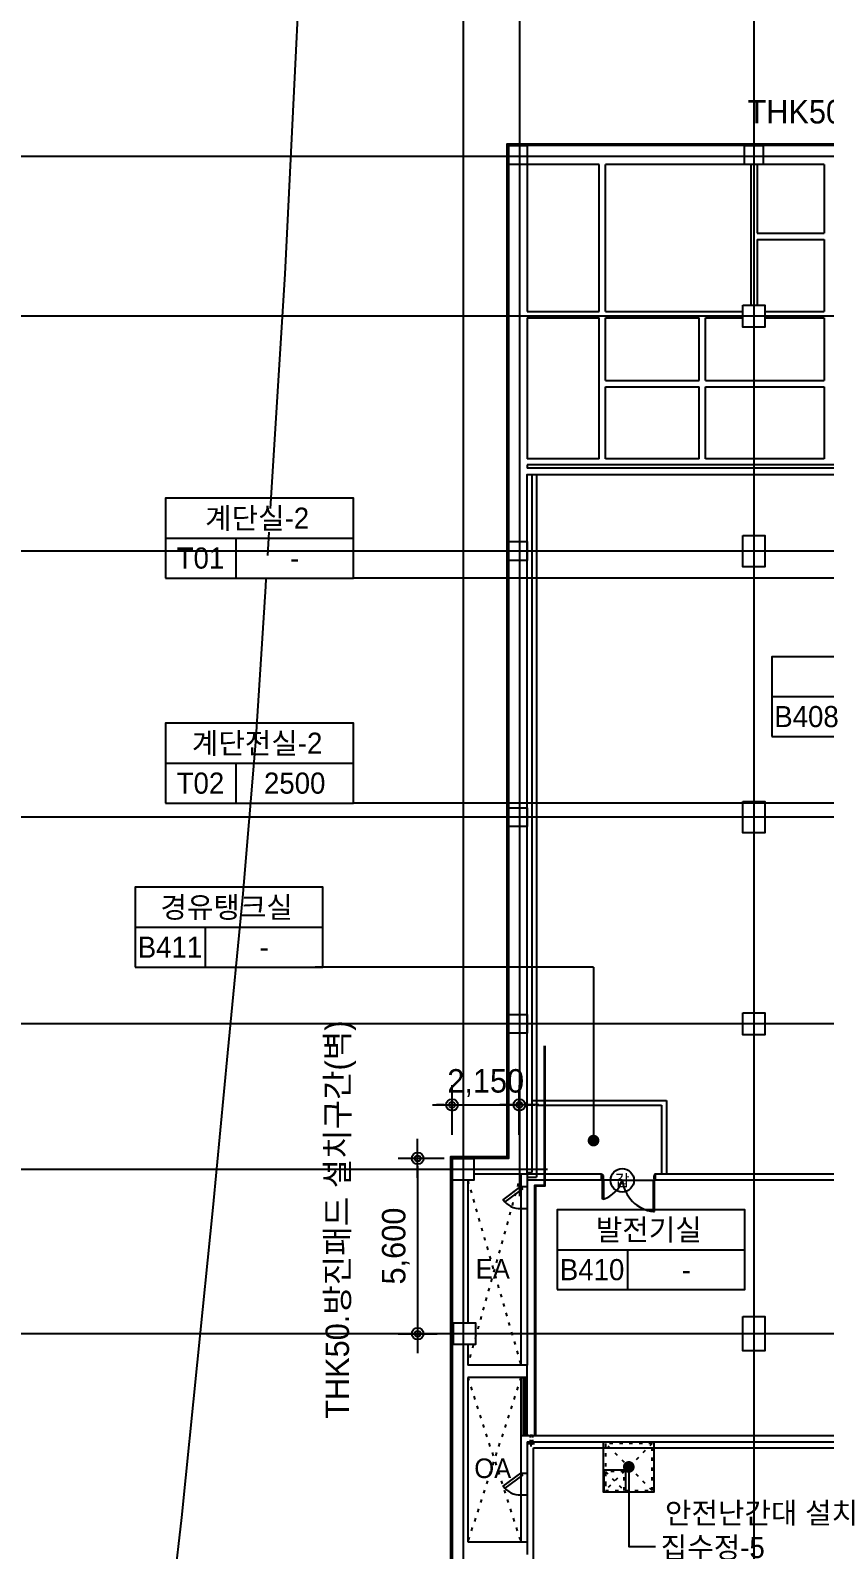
# Model space of a CAD drawing. Header units: metres. Extents: x 630750 to 860239, y 578133 to 726633.
# Drawn here: x 665672 to 691065, y 652414 to 700941 of the extents above; entities that cross this region are included whole.
import ezdxf
from ezdxf.enums import TextEntityAlignment as Align

# ---------------------------------------------------------------- set-up
doc = ezdxf.new("R2010")
doc.units = ezdxf.units.M
doc.header["$LTSCALE"] = 300
for name, pattern in [('Dashed', [0.75, 0.5, -0.25]), ('H2', [0.5, 0.25, -0.25]), ('HIDDEN', [2, 1, -1]), ('HIDDEN-1', [1.4, 0.35, -0.7, 0.35]), ('SITE$0$ACAD$0$DASHED', [19.05, 12.7, -6.35]), ('SITE$0$PROPERTY', [37.5, 25, -2.5, 2.5, -2.5, 2.5, -2.5])]:
    doc.linetypes.add(name, pattern=pattern)
doc.layers.get('Defpoints').update_dxf_attribs({"color": 8})
for name, color, linetype in [('A-CEN-1', 1, 'Continuous'), ('A-CON', 2, 'Continuous'), ('A-DIM', 7, 'Continuous'), ('A-DOR', 4, 'Continuous'), ('A-ELE-9', 9, 'Continuous'), ('A-ELE4', 4, 'Continuous'), ('A-HAT-1', 9, 'Continuous'), ('A-HAT-2', 8, 'Continuous'), ('A-ROM', 7, 'Continuous'), ('A-SYM1', 7, 'Continuous'), ('A-TRENCH', 4, 'Continuous'), ('A-TXT-S', 3, 'Continuous'), ('A-WAL-BLK', 3, 'Continuous'), ('A-WALL-CONC', 2, 'Continuous'), ('DIM', 7, 'Continuous'), ('DOR', 4, 'Continuous'), ('PLAN', 251, 'Continuous'), ('REV(20121213)', 7, 'Continuous'), ('SITE$0$C-PROP', 72, 'SITE$0$ACAD$0$DASHED'), ('블럭', 7, 'Continuous')]:
    doc.layers.add(name, color=color, linetype=linetype)
doc.styles.add('TEXT', font='')
doc.styles.add('TEXT(돋음)', font='')
doc.styles.add('돋움', font='')
doc.styles.get('TEXT').set_extended_font_data('DotumChe')
doc.styles.get('TEXT(돋음)').set_extended_font_data('Dotum')
doc.styles.get('돋움').set_extended_font_data('Dotum')
doc.dimstyles.new('DIM250', dxfattribs={"dimscale": 250, "dimtxt": 3, "dimasz": 1, "dimexe": 2, "dimexo": 3, "dimgap": 1, "dimtad": 1, "dimdec": 0, "dimzin": 0, "dimdsep": 46, "dimlunit": 6, "dimtxsty": 'TEXT(돋음)', "dimblk": 'Z_DOT', "dimcen": 2.5, "dimdle": 2, "dimclrd": 256, "dimclre": 256, "dimclrt": 3, "dimadec": 0, "dimazin": 0, "dimtfac": 1, "dimtdec": 0, "dimtix": 1, "dimtmove": 2, "dimatfit": 3, "dimldrblk": 'Z_DOT', "dimfxl": 1, "dimtolj": 1, "dimtzin": 0, "dimarcsym": 0})

# ---------------------------------------------------------------- blocks, each defined once
blk = doc.blocks.new('sym-rom')
at = {"color": 0, "linetype": 'ByBlock'}
for p, q in [((0, 5.1), (24, 5.1)), ((9, 0), (9, 5.1))]:
    blk.add_line(p, q, dxfattribs=at)
blk.add_lwpolyline([(0, 0), (24, 0), (24, 10.2), (0, 10.2)], close=True, dxfattribs=at)
blk = doc.blocks.new('Z_DOT')
at = {"layer": 'DIM', "color": 7}
for p, q in [((0, -2.5), (0, 2.5)), ((-2.5, 0), (2.5, 0))]:
    blk.add_line(p, q, dxfattribs=at)
for radius in [0.75, 0.375]:
    blk.add_circle((0, 0), radius, dxfattribs=at)
blk = doc.blocks.new('*D114')
at = {"layer": 'A-DIM', "lineweight": -2, "transparency": 16777216}
for p, q in [((679154, 665660), (679154, 667119)), ((681304, 665660), (681304, 667119)), ((678904, 666619), (678654, 666619)), ((679154, 666619), (681304, 666619)), ((681554, 666619), (681804, 666619))]:
    blk.add_line(p, q, dxfattribs=at)
at = {"layer": 'Defpoints', "color": 0, "transparency": 16777216}
for p in [(681304, 666619), (679154, 664910), (681304, 664910)]:
    blk.add_point(p, dxfattribs=at)
at = {"layer": 'A-DIM', "lineweight": -2, "transparency": 16777216, "xscale": 250, "yscale": 250, "zscale": 250}
blk.add_blockref('Z_DOT', (679154, 666619), dxfattribs=at)
at = {"layer": 'A-DIM', "lineweight": -2, "transparency": 16777216, "xscale": 250, "yscale": 250, "zscale": 250, "rotation": 180}
blk.add_blockref('Z_DOT', (681304, 666619), dxfattribs=at)
at = {"layer": 'A-DIM', "color": 3, "transparency": 16777216, "insert": (680229, 667317), "char_height": 750, "attachment_point": 5, "style": 'TEXT(돋음)'}
blk.add_mtext('\\A1;2,150', dxfattribs=at)
blk = doc.blocks.new('*D115')
at = {"layer": 'A-DIM', "lineweight": -2, "transparency": 16777216}
for p, q in [((678897, 664910), (677554, 664910)), ((678054, 664660), (678054, 659560)), ((678897, 659310), (677554, 659310))]:
    blk.add_line(p, q, dxfattribs=at)
at = {"layer": 'Defpoints', "color": 0, "transparency": 16777216}
for p in [(679647, 664910), (678054, 659310), (679647, 659310)]:
    blk.add_point(p, dxfattribs=at)
at = {"layer": 'A-DIM', "lineweight": -2, "transparency": 16777216, "xscale": 250, "yscale": 250, "zscale": 250}
for p, rotation in [((678054, 664910), 90), ((678054, 659310), 270)]:
    blk.add_blockref('Z_DOT', p, dxfattribs=dict(at, rotation=rotation))
at = {"layer": 'A-DIM', "color": 3, "transparency": 16777216, "insert": (677356, 662110), "char_height": 750, "attachment_point": 5, "rotation": 90, "style": 'TEXT(돋음)'}
blk.add_mtext('\\A1;5,600', dxfattribs=at)
blk = doc.blocks.new('erhe')
at = {"layer": 'PLAN', "color": 4}
for p, q in [((502804, -458476), (502804, -458326)), ((502804, -458526), (502804, -458326)), ((502834, -458326), (502834, -458371)), ((502834, -458371), (502849, -458371)), ((502849, -458481), (502834, -458481)), ((502834, -458481), (502834, -458526)), ((502834, -459126), (502834, -458526)), ((502849, -458371), (502849, -458481)), ((502864, -459126), (502864, -458526)), ((502864, -458526), (502864, -459126)), ((504464, -459526), (504464, -458526)), ((504464, -458526), (504464, -459526)), ((504494, -458371), (504479, -458371)), ((504479, -458371), (504479, -458481)), ((504479, -458481), (504494, -458481)), ((504494, -458326), (504494, -458371)), ((504494, -458481), (504494, -458526)), ((504494, -459526), (504494, -458526)), ((504524, -458526), (504524, -458326))]:
    blk.add_line(p, q, dxfattribs=at)
for centre, radius, start, end in [((502581, -458244), 927, 287.7567, 342.2433), ((504601, -458389), 1145, 186.8792, 263.1208)]:
    blk.add_arc(centre, radius, start, end, dxfattribs=at)
at = {"layer": 'REV(20121213)', "color": 4}
for p, q in [((502804, -458326), (502834, -458326)), ((502804, -458526), (502834, -458526)), ((502864, -458526), (502864, -459126)), ((504524, -458526), (504464, -458526)), ((504524, -458326), (504494, -458326)), ((502864, -459126), (502834, -459126)), ((504464, -459526), (504494, -459526))]:
    blk.add_line(p, q, dxfattribs=at)
at = {"layer": 'REV(20121213)', "color": 255}
for q in [(502819, -458526), (504464, -458526)]:
    blk.add_line((503464, -458526), q, dxfattribs=at)

msp = doc.modelspace()

# ---------------------------------------------------------------- linework, layer by layer
at = {"layer": 'A-CEN-1', "linetype": 'Continuous'}
for p, q in [((679504.4, 708258.8), (679504.4, 617507.5)), ((681304.4, 708258.8), (681304.4, 663699.2)), ((688804.4, 708258.8), (688804.4, 632129.2)), ((796986.4, 696910.2), (657202.6, 696910.2)), ((796986.4, 691810.2), (657202.6, 691810.2)), ((796986.4, 684310.2), (657202.6, 684310.2)), ((796986.4, 675810.2), (657202.6, 675810.2)), ((796986.4, 669210.2), (657202.6, 669210.2)), ((682204.4, 664560.2), (657202.6, 664560.2)), ((796986.4, 659310.2), (657202.6, 659310.2)), ((681583.5, 655803.6), (681786.4, 655803.6)), ((681684.9, 655702.1), (681684.9, 655905.1))]:
    msp.add_line(p, q, dxfattribs=at)
for centre in [(681314.4, 663928), (681314.4, 654781)]:
    msp.add_arc(centre, 622, 212.75858, 273.68708, dxfattribs=at)
at = {"layer": 'A-CON'}
for points in [[(680954.4, 697260.2), (681554.4, 697260.2), (681554.4, 696660.2), (680954.4, 696660.2)], [(688504.4, 697260.2), (689104.4, 697260.2), (689104.4, 696660.2), (688504.4, 696660.2)], [(688454.4, 692160.2), (689154.4, 692160.2), (689154.4, 691460.2), (688454.4, 691460.2)], [(688454.4, 684810.2), (689154.4, 684810.2), (689154.4, 683810.2), (688454.4, 683810.2)], [(680954.4, 684610.2), (681554.4, 684610.2), (681554.4, 684010.2), (680954.4, 684010.2)], [(680954.4, 676110.2), (681554.4, 676110.2), (681554.4, 675510.2), (680954.4, 675510.2)], [(688454.4, 676310.2), (689154.4, 676310.2), (689154.4, 675310.2), (688454.4, 675310.2)], [(680954.4, 669510.2), (681554.4, 669510.2), (681554.4, 668910.2), (680954.4, 668910.2)], [(688454.4, 669560.2), (689154.4, 669560.2), (689154.4, 668860.2), (688454.4, 668860.2)], [(679154.4, 664910.5), (679854.4, 664910.5), (679854.4, 664210.5), (679154.4, 664210.5)], [(679204.4, 659660.2), (679904.4, 659660.2), (679904.4, 658960.2), (679204.4, 658960.2)], [(688454.4, 659860.2), (689154.4, 659860.2), (689154.4, 658760.2), (688454.4, 658760.2)]]:
    msp.add_lwpolyline(points, close=True, dxfattribs=at)
at = {"layer": 'A-CON', "color": 3}
msp.add_lwpolyline([(683999.5, 655860.1), (685609.4, 655860.1), (685609.4, 654250.2), (683999.5, 654250.2)], close=True, dxfattribs=at)
at = {"layer": 'A-DIM', "color": 6, "linetype": 'HIDDEN', "const_width": 50}
msp.add_lwpolyline([(707954.4, 697285.2), (680929.4, 697285.2), (680929.4, 664935.2), (679129.4, 664935.2), (679129.4, 637435.2), (674129.4, 637435.2), (674129.4, 628364.9), (679129.4, 626847.7), (679129.4, 621141.5), (707947.1, 612397)], dxfattribs=at)
msp.add_lwpolyline([(707954.4, 697285.2), (680929.4, 697285.2), (680929.4, 664935.2), (679129.4, 664935.2), (679129.4, 637435.2), (674129.4, 637435.2), (674129.4, 628364.9), (679129.4, 626847.7), (679129.4, 621141.5), (707947.1, 612397)], dxfattribs=at)
at = {"layer": 'A-DOR'}
for p, q in [((681464.4, 657865.2), (681464.4, 656105.2)), ((681524.4, 657865.2), (681524.4, 656105.2))]:
    msp.add_line(p, q, dxfattribs=at)
for points in [[(681354.4, 664007.2), (681401.9, 663942.9), (680838.8, 663527), (680791.3, 663591.4)], [(681554.4, 657910.2), (681434.4, 657910.2), (681434.4, 657865.2), (681554.4, 657865.2), (681554.4, 657865.2), (681554.4, 657865.2)], [(681554.4, 656060.2), (681434.4, 656060.2), (681434.4, 656105.2), (681554.4, 656105.2), (681554.4, 656105.2), (681554.4, 656105.2)], [(681354.4, 654860.2), (681401.9, 654795.9), (680838.8, 654380), (680791.3, 654444.4)]]:
    msp.add_lwpolyline(points, close=True, dxfattribs=at)
at = {"layer": 'A-ELE-9', "linetype": 'H2'}
for p, q in [((681647.4, 656070.2), (681722.4, 656070.2)), ((681647.4, 656070.2), (681647.4, 655803.6)), ((681722.4, 656070.2), (681722.4, 655803.6))]:
    msp.add_line(p, q, dxfattribs=at)
at = {"layer": 'A-ELE-9', "linetype": 'HIDDEN-1'}
for p, q in [((685554.4, 655805.2), (684054.4, 654305.2)), ((685554.4, 654305.2), (684054.4, 655805.2)), ((684654.4, 654905.2), (684054.4, 654905.2)), ((684054.4, 654905.2), (684654.4, 654305.2)), ((684054.4, 654905.2), (684054.4, 654305.2)), ((684654.4, 654305.2), (684654.4, 654905.2)), ((684054.4, 654305.2), (684654.4, 654305.2))]:
    msp.add_line(p, q, dxfattribs=at)
msp.add_lwpolyline([(684054.4, 654305.2), (685554.4, 654305.2), (685554.4, 655805.2), (684054.4, 655805.2)], close=True, dxfattribs=at)
at = {"layer": 'A-ELE-9', "linetype": 'H2'}
msp.add_arc((681684.9, 655803.6), 37.5, 180, 0, dxfattribs=at)
at = {"layer": 'A-ELE4'}
for p, q in [((684704.4, 654955.2), (684004.4, 654955.2)), ((684004.4, 654955.2), (684004.4, 654255.2)), ((684704.4, 654255.2), (684704.4, 654955.2)), ((684004.4, 654255.2), (684704.4, 654255.2))]:
    msp.add_line(p, q, dxfattribs=at)
at = {"layer": 'A-HAT-1', "color": 8, "linetype": 'HIDDEN-1'}
for p, q in [((681354.4, 664410.2), (679654.4, 658310.2)), ((679654.4, 664210.3), (681354.4, 658310.2)), ((679654.4, 657910.2), (681354.4, 652660.2)), ((681354.4, 657910.2), (679654.4, 652660.2))]:
    msp.add_line(p, q, dxfattribs=at)
at = {"layer": 'A-HAT-2'}
msp.add_lwpolyline([(707954.4, 697260.2), (707954.4, 697310.2), (680904.4, 697310.2), (680904.4, 664960.2), (679104.4, 664960.2), (679104.4, 637460.2), (674104.4, 637460.2), (674104.4, 628346.4), (679104.4, 626829.2), (679104.4, 623171.6)], dxfattribs=at)
msp.add_lwpolyline([(707954.4, 697260.2), (707954.4, 697310.2), (680904.4, 697310.2), (680904.4, 664960.2), (679104.4, 664960.2), (679104.4, 637460.2), (674104.4, 637460.2), (674104.4, 628346.4), (679104.4, 626829.2), (679104.4, 623171.6)], dxfattribs=at)
at = {"layer": 'A-ROM', "color": 7}
for p, q in [((675997.8, 683456.9), (699174.7, 683456.9)), ((675997.8, 676268.2), (699174.7, 676268.2)), ((683676.3, 671019.5, 0), (683676.3, 665479.7, 0))]:
    msp.add_line(p, q, dxfattribs=at)
at = {"layer": 'A-ROM', "color": 7, "elevation": 0}
msp.add_lwpolyline([(683676.3, 671019.5), (674781.4, 671019.5)], dxfattribs=at)
at = {"layer": 'A-ROM', "color": 7, "const_width": 187.5, "elevation": 0}
msp.add_lwpolyline([(683582.5, 665479.7, -1), (683770, 665479.7, -1)], format="xyb", close=True, dxfattribs=at)
at = {"layer": 'A-SYM1'}
msp.add_lwpolyline([(707954.4, 697260.2, 0, 250, 0), (707367.4, 697727.1, 0, 0, 0), (704208.3, 700260.2, 0, 0, 0), (677954.4, 700260.2, 0, 0, 0), (677954.4, 672527.8, 0, 0, 0), (676154.4, 672527.8, 0, 0, 0), (676154.4, 640410.2, 0, 0, 0), (671854.4, 640410.2, 0, 0, 0), (671854.4, 618916.5, 0, 0, 0), (701584.1, 609871.8, 0, 0, 0), (707257.1, 612144.7, 250, 0, 0), (707954.4, 612420.9, 0, 0, 0)], format="xyseb", dxfattribs=at)
at = {"layer": 'A-TRENCH'}
for p, q in [((681754.4, 638860.2), (681754.4, 655660.2)), ((681754.4, 655660.2), (695577.9, 655660.2))]:
    msp.add_line(p, q, dxfattribs=at)
msp.add_lwpolyline([(681804.4, 656060.2), (681804.4, 664060.2), (682104.4, 664060.2), (682104.4, 668510.2)], dxfattribs=at)
at = {"layer": 'A-TRENCH', "color": 8}
msp.add_lwpolyline([(681829.4, 656060.2), (681829.4, 664035.2), (682129.4, 664035.2), (682129.4, 668510.2)], dxfattribs=at)
msp.add_circle((681684.9, 655803.6), 37.5, dxfattribs=at)
at = {"layer": 'A-WAL-BLK'}
for p, q in [((681704.4, 686760.2), (681704.4, 664460.2)), ((681854.4, 686760.2), (681854.4, 664310.2)), ((681704.4, 666760.5), (686004.4, 666760.2)), ((681854.4, 666610.2), (685854.4, 666610.2)), ((685854.4, 666610.2), (685854.4, 664410.2)), ((686004.4, 666760.2), (686004.4, 664410.2)), ((681354.4, 664410.2), (681354.4, 664007.2)), ((681554.4, 664460.2), (681704.4, 664460.2)), ((681554.4, 664410.2), (681554.4, 664007.2)), ((683934.5, 664410.2), (681554.4, 664410.2)), ((691704.4, 664410.2), (685654.4, 664410.2)), ((687504.4, 664410.2), (686004.4, 664410.2)), ((690554.4, 664410.2), (687504.4, 664410.2)), ((681354.4, 664007.2), (681554.4, 664007.2)), ((681554.4, 664310.2), (681854.4, 664310.2)), ((683934.5, 664210.2), (681554.4, 664210.2)), ((691704.4, 664210.2), (685654.4, 664210.2)), ((690554.4, 664210.2), (687304.4, 664210.2)), ((681354.4, 663307.2), (681354.4, 658310.2)), ((681354.4, 663307.2), (681554.4, 663307.2)), ((681554.4, 663307.2), (681554.4, 658310.2)), ((681354.4, 657910.2), (681354.4, 657910.2)), ((681354.4, 657910.2), (681554.4, 657910.2)), ((681554.4, 657910.2), (681554.4, 657910.2)), ((681354.4, 656060.2), (681554.4, 656060.2)), ((681354.4, 656060.2), (681354.4, 652660.2)), ((681554.4, 656060.2), (692654.4, 656060.2)), ((681554.4, 656060.2), (681554.4, 656060.2)), ((681554.4, 655860.2), (692654.4, 655860.2)), ((681554.4, 655860.2), (681554.4, 654860.2)), ((681354.4, 654860.2), (681554.4, 654860.2)), ((681354.4, 654160.2), (681554.4, 654160.2)), ((681554.4, 654160.2), (681554.4, 652610.2))]:
    msp.add_line(p, q, dxfattribs=at)
at = {"layer": 'A-WALL-CONC'}
for p, q in [((681554.4, 696660.2), (681554.4, 691960.2)), ((683854.4, 696660.2), (681554.4, 696660.2)), ((683854.4, 691960.2), (683854.4, 696660.2)), ((691054.4, 696660.2), (684054.4, 696660.2)), ((684054.4, 691960.2), (684054.4, 696660.2)), ((688704.4, 696660.2), (688704.4, 692160.2)), ((688904.4, 696660.2), (688904.4, 694460.2)), ((691054.4, 696660.2), (691054.4, 694460.2)), ((688904.4, 694460.2), (691054.4, 694460.2)), ((688904.4, 694260.2), (688904.4, 692160.2)), ((688904.4, 694260.2), (691054.4, 694260.2)), ((691054.4, 694260.2), (691054.4, 691960.2)), ((681554.4, 691960.2), (683854.4, 691960.2)), ((681554.4, 691760.2), (681554.4, 687260.2)), ((681554.4, 691760.2), (683854.4, 691760.2)), ((683854.4, 687260.2), (683854.4, 691760.2)), ((684054.4, 691960.2), (688454.4, 691960.2)), ((684054.4, 691760.2), (687054.4, 691760.2)), ((684054.4, 689760.2), (684054.4, 691760.2)), ((687054.4, 689760.2), (687054.4, 691760.2)), ((687254.4, 691760.2), (688454.4, 691760.2)), ((687254.4, 689760.2), (687254.4, 691760.2)), ((689154.4, 691960.2), (691054.4, 691960.2)), ((689154.4, 691760.2), (691054.4, 691760.2)), ((691054.4, 691760.2), (691054.4, 689760.2)), ((684054.4, 689760.2), (687054.4, 689760.2)), ((687254.4, 689760.2), (691054.4, 689760.2)), ((684054.4, 687260.2), (684054.4, 689560.2)), ((684054.4, 689560.2), (687054.4, 689560.2)), ((687054.4, 687260.2), (687054.4, 689560.2)), ((687254.4, 687260.2), (687254.4, 689560.2)), ((687254.4, 689560.2), (691054.4, 689560.2)), ((691054.4, 689560.2), (691054.4, 687260.2)), ((683854.4, 687260.2), (681554.4, 687260.2)), ((687054.4, 687260.2), (684054.4, 687260.2)), ((691054.4, 687260.2), (687254.4, 687260.2)), ((681554.4, 687060.2), (681554.4, 686960.2)), ((706304.4, 687060.2), (681554.4, 687060.2)), ((706304.4, 686960.2), (681554.4, 686960.2)), ((679154.4, 664910.2), (679154.4, 637410.2)), ((680954.4, 664910.2), (679154.4, 664910.2)), ((679554.4, 664910.2), (679554.4, 664910.3)), ((681554.4, 664410.2), (679854.4, 664410.2)), ((679654.4, 664210.3), (679654.4, 659660.2)), ((679654.4, 658960.2), (679654.4, 658310.2)), ((679654.4, 657910.2), (679654.4, 652660.2)), ((679654.4, 654545.4), (679654.4, 652860.2)), ((679654.4, 652660.2), (681554.4, 652660.2)), ((681554.4, 652660.2), (681554.4, 652260.2))]:
    msp.add_line(p, q, dxfattribs=at)
at = {"layer": 'A-WALL-CONC', "color": 2, "linetype": 'Dashed', "ltscale": 100}
for p, q in [((681554.4, 658310.2), (679654.4, 658310.2)), ((681554.4, 657910.2), (681554.4, 658310.2)), ((681554.4, 657910.2), (679654.4, 657910.2))]:
    msp.add_line(p, q, dxfattribs=at)
at = {"layer": 'A-WALL-CONC'}
for points in [[(770804.4, 697260.2), (680954.4, 697260.2), (680954.4, 664910.2), (679154.4, 664910.2), (679154.4, 656860.2)], [(681554.4, 664410.2), (681554.4, 664410.2), (681554.4, 686760.2), (706504.4, 686760.2), (706504.4, 691660.2)]]:
    msp.add_lwpolyline(points, dxfattribs=at)
at = {"layer": 'DIM', "const_width": 187.5}
msp.add_lwpolyline([(684804.4, 654961.5, -1), (684804.4, 655149, -1)], format="xyb", close=True, dxfattribs=at)
at = {"layer": 'DIM'}
msp.add_lwpolyline([(684804.4, 655055.2), (684804.4, 652517), (685656.9, 652517)], dxfattribs=at)
at = {"layer": 'DOR', "color": 9}
for p, q in [((681354.4, 664007.2), (681354.4, 663307.2)), ((681554.4, 664007.2), (681554.4, 663307.2)), ((681354.4, 657910.2), (681354.4, 656060.2)), ((681354.4, 654860.2), (681354.4, 654160.2)), ((681554.4, 654860.2), (681554.4, 654160.2))]:
    msp.add_line(p, q, dxfattribs=at)
for points in [[(681434.4, 656105.2), (681434.4, 657865.2)], [(681554.4, 656105.2), (681554.4, 657865.2)]]:
    msp.add_lwpolyline(points, dxfattribs=at)
at = {"layer": 'SITE$0$C-PROP', "color": 9, "linetype": 'SITE$0$PROPERTY'}
msp.add_lwpolyline([(730433.6, 705286.8), (674329.2, 703642.4), (674122.7, 699645.9), (673805.2, 693151.2), (673190.3, 683179.8), (672870, 678203.3), (672451.2, 673246.7), (671978.7, 668285.7), (671502.5, 663346.8), (671004.3, 658404.2), (670500.2, 653442.6), (669929.2, 648501.5), (669219.5, 642567.2), (668619.8, 637635), (667985.6, 632692.5), (667258.7, 627789), (666532.6, 622853.9), (717060.7, 607496.5)], dxfattribs=at)
at = {"layer": '블럭', "color": 1}
msp.add_circle((684594.4, 664210.2), 375, dxfattribs=at)
msp.add_circle((684594.4, 664210.2), 375, dxfattribs=at)

# ---------------------------------------------------------------- block references
at = {"layer": 'A-DOR'}
msp.add_blockref('erhe', (181130.4, 1122736.6), dxfattribs=at)
at = {"layer": 'A-ROM', "color": 7, "xscale": 250, "yscale": 250, "zscale": 250}
for p in [(669997.8, 683448.4), (689372.6, 678385.6), (669997.8, 676259.7), (669022.4, 671019.5, 0), (682518, 660719)]:
    msp.add_blockref('sym-rom', p, dxfattribs=at)

# ---------------------------------------------------------------- texts
at = {"layer": 'A-ROM', "color": 3, "style": '돋움'}
for s, p in [('계단실-2', (672922.4, 685360.9)), ('T01', (671109.9, 684085.9)), ('-', (674122.8, 684085.9)), ('B408', (690484.8, 679023.1)), ('계단전실-2', (672922.4, 678172.2)), ('T02', (671109.9, 676897.2)), ('2500', (674122.8, 676897.2)), ('경유탱크실', (671946.9, 672932, 0)), ('B411', (670134.5, 671657, 0)), ('-', (673147.4, 671657, 0)), ('발전기실', (685442.5, 662631.5)), ('B410', (683630.1, 661356.5)), ('-', (686643, 661356.5))]:
    msp.add_text(s, height=675, dxfattribs=at).set_placement(p, align=Align.MIDDLE_CENTER)
at = {"layer": 'A-TXT-S', "color": 3, "style": '돋움'}
for s, height, p in [('THK50.방진패드 설치구간(바닥)', 750, (688600.4, 698342.6, 0)), ('집수정-5', 675, (685824.3, 652480.8, 0))]:
    msp.add_text(s, height=height, dxfattribs=at).set_placement(p, align=Align.MIDDLE_LEFT)
msp.add_text('THK50.방진패드 설치구간(벽)', height=750, rotation=90, dxfattribs=at).set_placement((675483.1, 656591.1, 0), align=Align.MIDDLE_LEFT)
for s, p in [('EA', (680454.4, 661385.3, 0)), ('OA', (680454.4, 655011.8, 0))]:
    msp.add_text(s, height=625, dxfattribs=at).set_placement(p, align=Align.MIDDLE_CENTER)
msp.add_text('안전난간대 설치', height=675, dxfattribs=at).set_placement((689045.4, 653246.8, 0), align=Align.CENTER)
at = {"layer": '블럭', "style": 'TEXT'}
msp.add_text('갑', height=375, dxfattribs=at).set_placement((684594.4, 664210.2), align=Align.MIDDLE_CENTER)

# ---------------------------------------------------------------- dimensions: what is measured, and where the dimension line sits
at = {"layer": 'A-DIM'}
dim = msp.add_linear_dim(base=(681304.4, 666618.7), p1=(679154.4, 664910.2), p2=(681304.4, 664910.2), dimstyle='DIM250', dxfattribs=at)
dim.commit()
dim.dimension.update_dxf_attribs({"geometry": '*D114', "text_midpoint": (680229.4, 667316.5)})
dim = msp.add_linear_dim(base=(678054, 659310.2), p1=(679647, 664910.2), p2=(679647, 659310.2), angle=90, dimstyle='DIM250', dxfattribs=at)
dim.commit()
dim.dimension.update_dxf_attribs({"geometry": '*D115', "text_midpoint": (677356.2, 662110.2)})

doc.saveas('drawing.dxf')
